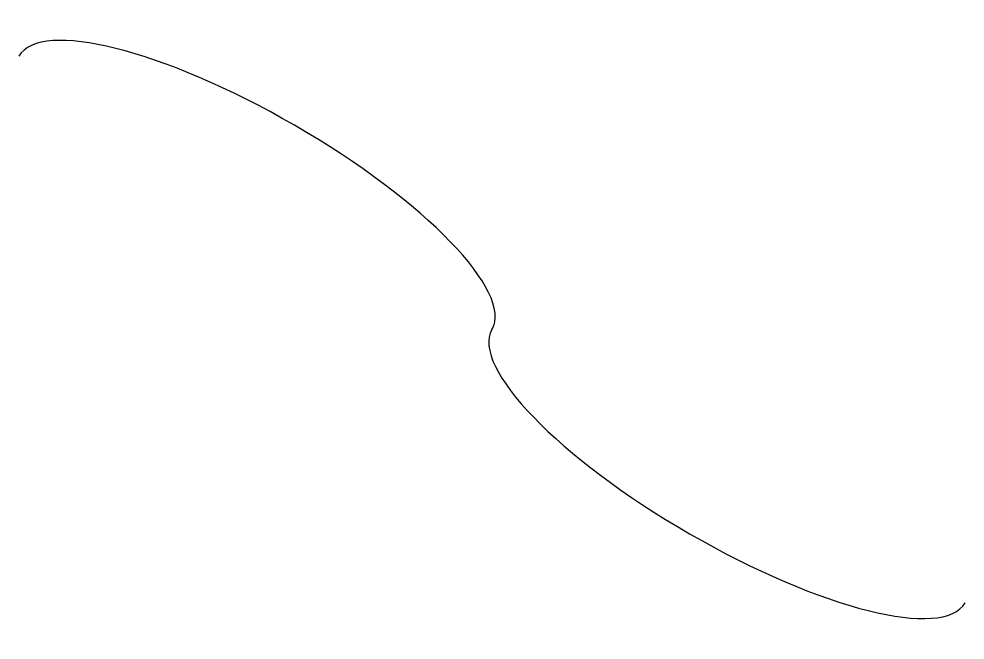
# Model space of a CAD drawing. Header units: millimetres. Extents: x -10142.653 to -10142.458, y -43.889 to -43.761.
import ezdxf

# ---------------------------------------------------------------- set-up
doc = ezdxf.new("R2010")
doc.units = ezdxf.units.MM
doc.layers.add('Tub_iso_símbolos', color=2, linetype='Continuous')

msp = doc.modelspace()

# ---------------------------------------------------------------- linework, layer by layer
at = {"layer": 'Tub_iso_símbolos'}
for centre, major_axis in [((-10142.60439, -43.79692), (-0.04871, 0.02813)), ((-10142.50697, -43.85317), (0.04871, -0.02813))]:
    msp.add_ellipse(centre, major_axis=major_axis, ratio=0.285666, start_param=3.141593, end_param=6.283185, dxfattribs=at)

doc.saveas('drawing.dxf')
